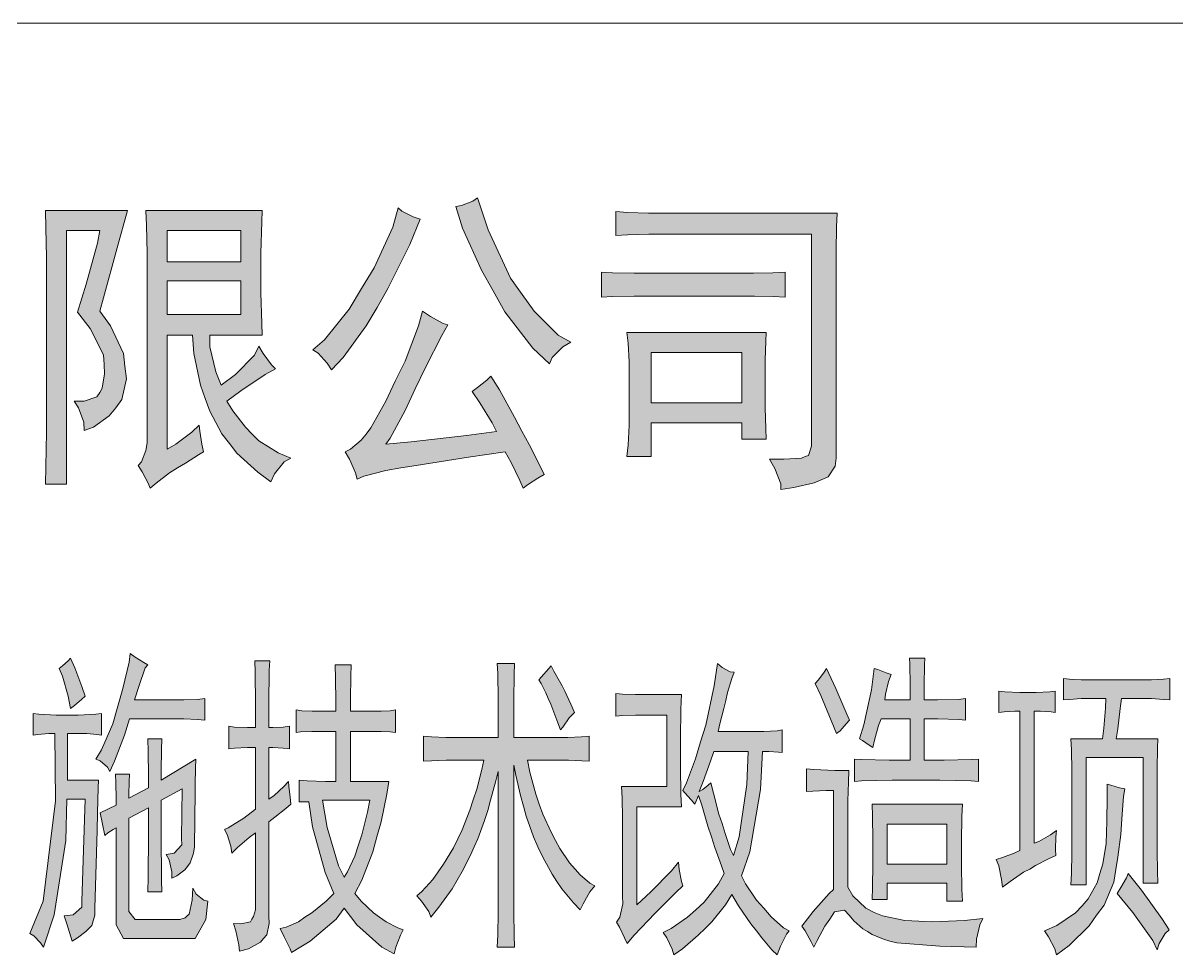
# Model space of a CAD drawing. Header units: millimetres. Extents: x 0 to 207, y 0 to 293.
# Drawn here: x 128.71 to 139.89, y 256.02 to 265.05 of the extents above; entities that cross this region are included whole.
import ezdxf

# ---------------------------------------------------------------- set-up
doc = ezdxf.new("R2010")
doc.units = ezdxf.units.MM

msp = doc.modelspace()

# ---------------------------------------------------------------- hatches: boundary and pattern name
h = msp.add_hatch(color=0)
h.dxf.hatch_style = 2
h.paths.add_polyline_path([(132.55625, 263.151056), (132.457472, 262.907639), (132.245806, 262.480778), (132.139972, 262.297333), (132.034139, 262.117417), (131.811889, 261.8105), (131.699, 261.690556), (131.656667, 261.757583), (131.568472, 261.852833), (131.519083, 261.884583), (131.631972, 261.983361), (131.868333, 262.279694), (131.988278, 262.480778), (132.11175, 262.681861), (132.291667, 263.073444), (132.344583, 263.260417), (132.379861, 263.228667), (132.489222, 263.17575)])
h = msp.add_hatch(color=0)
h.dxf.hatch_style = 2
h.paths.add_polyline_path([(133.113639, 263.359194), (133.215944, 263.04875), (133.434667, 262.579556), (133.547556, 262.420806), (133.663972, 262.262056), (133.896806, 262.029222), (134.01675, 261.958667), (133.939139, 261.916333), (133.836833, 261.8105), (133.812139, 261.750528), (133.649861, 261.902222), (133.378222, 262.255), (133.265333, 262.456083), (133.152444, 262.657167), (132.969, 263.066389), (132.901972, 263.274528), (132.958417, 263.285111), (133.067778, 263.327444)])
h = msp.add_hatch(color=0)
h.dxf.hatch_style = 2
h.paths.add_polyline_path([(129.719917, 263.235722), (129.621139, 262.875889), (129.487083, 262.389056), (129.451806, 262.262056), (129.557639, 262.117417), (129.681111, 261.849306), (129.695222, 261.725833), (129.712861, 261.605889), (129.667, 261.404806), (129.607028, 261.323667), (129.543528, 261.246056), (129.391833, 261.136694), (129.300111, 261.104944), (129.296583, 261.186083), (129.247194, 261.323667), (129.204861, 261.387167), (129.300111, 261.387167), (129.423583, 261.4295), (129.451806, 261.471833), (129.4765, 261.514167), (129.497667, 261.65175), (129.494139, 261.743472), (129.487083, 261.838722), (129.360083, 262.092722), (129.236611, 262.251472), (129.321278, 262.523111), (129.430639, 262.918222), (129.451806, 263.041694), (129.130778, 263.041694), (129.130778, 260.582833), (128.926167, 260.582833), (128.929694, 260.752167), (128.93675, 261.087306), (128.93675, 261.253111), (128.93675, 262.674806), (128.93675, 262.784167), (128.929694, 263.066389), (128.926167, 263.235722)])
h = msp.add_hatch(color=0)
h.paths.add_polyline_path([(131.025194, 263.235722), (131.021667, 263.126361), (131.014611, 262.822972), (131.014611, 262.628944), (131.014611, 262.438444), (131.021667, 262.142111), (131.025194, 262.029222), (130.520722, 262.029222), (130.520722, 261.916333), (130.577167, 261.672917), (130.630083, 261.542389), (130.767667, 261.648222), (130.951111, 261.835194), (130.993444, 261.919861), (131.035778, 261.849306), (131.116917, 261.739944), (131.155722, 261.701139), (131.056944, 261.648222), (130.820583, 261.489472), (130.683, 261.387167), (130.742972, 261.295444), (130.866444, 261.136694), (130.929944, 261.069667), (130.993444, 261.002639), (131.180417, 260.886222), (131.303889, 260.836833), (131.240389, 260.801556), (131.145139, 260.685139), (131.109861, 260.607528), (130.982861, 260.69925), (130.781778, 260.882694), (130.711222, 260.977944), (130.637139, 261.073194), (130.520722, 261.291917), (130.474861, 261.415389), (130.429, 261.542389), (130.3655, 261.849306), (130.351389, 262.029222), (130.104444, 262.029222), (130.104444, 260.9215), (130.189111, 260.970889), (130.344333, 261.087306), (130.414889, 261.154333), (130.421944, 261.097889), (130.443111, 260.970889), (130.457222, 260.896806), (130.407833, 260.868583), (130.284361, 260.787444), (130.20675, 260.741583), (130.129139, 260.692194), (129.998611, 260.593417), (129.942167, 260.544028), (129.921, 260.593417), (129.864556, 260.702778), (129.82575, 260.766278), (129.8575, 260.801556), (129.899833, 260.910917), (129.910417, 260.985), (129.910417, 262.6995), (129.910417, 262.822972), (129.906889, 263.091083), (129.899833, 263.235722)])
h.paths.add_polyline_path([(130.820583, 262.226778), (130.820583, 262.554861), (130.104444, 262.554861), (130.104444, 262.226778)])
h.paths.add_polyline_path([(130.820583, 262.738306), (130.820583, 263.041694), (130.104444, 263.041694), (130.104444, 262.738306)])
h = msp.add_hatch(color=0)
h.dxf.hatch_style = 2
h.paths.add_polyline_path([(136.599083, 263.211028), (136.592028, 263.076972), (136.5885, 262.840611), (136.5885, 262.738306), (136.5885, 260.836833), (136.581444, 260.759222), (136.510889, 260.653389), (136.443861, 260.625167), (136.376833, 260.596944), (136.179278, 260.551083), (136.052278, 260.533444), (136.052278, 260.586361), (135.995833, 260.734528), (135.942917, 260.82625), (136.084028, 260.82625), (136.253361, 260.836833), (136.288639, 260.850944), (136.320389, 260.861528), (136.352139, 260.95325), (136.352139, 261.030861), (136.352139, 263.006417), (134.874, 263.006417), (134.775222, 263.006417), (134.567083, 262.999361), (134.454194, 262.992306), (134.454194, 263.225139), (134.567083, 263.218083), (134.771694, 263.211028), (134.863417, 263.211028)])
h = msp.add_hatch(color=0)
h.dxf.hatch_style = 2
h.paths.add_polyline_path([(135.720667, 262.628944), (135.787694, 262.628944), (135.974667, 262.632472), (136.094611, 262.639528), (136.094611, 262.396111), (135.981722, 262.403167), (135.798278, 262.406694), (135.73125, 262.406694), (134.732889, 262.406694), (134.630583, 262.406694), (134.422444, 262.403167), (134.316611, 262.396111), (134.316611, 262.639528), (134.422444, 262.632472), (134.630583, 262.628944), (134.732889, 262.628944)])
h = msp.add_hatch(color=0)
h.dxf.hatch_style = 2
h.paths.add_polyline_path([(133.297083, 261.094361), (133.25475, 261.179028), (133.134806, 261.373056), (133.060722, 261.482417), (133.113639, 261.521222), (133.205361, 261.591778), (133.244167, 261.630583), (133.325306, 261.496528), (133.473472, 261.231944), (133.544028, 261.097889), (133.614583, 260.967361), (133.720417, 260.759222), (133.759222, 260.678083), (133.69925, 260.642806), (133.596944, 260.575778), (133.554611, 260.544028), (133.522861, 260.618111), (133.438194, 260.7945), (133.38175, 260.896806), (133.025444, 260.843889), (132.517444, 260.766278), (132.369278, 260.741583), (132.224639, 260.716889), (132.012972, 260.660444), (131.945944, 260.632222), (131.931833, 260.692194), (131.871861, 260.82625), (131.829528, 260.896806), (131.882444, 260.9215), (131.98475, 261.009694), (132.034139, 261.069667), (132.08, 261.129639), (132.224639, 261.387167), (132.316361, 261.581194), (132.411611, 261.775222), (132.542139, 262.117417), (132.580944, 262.262056), (132.658556, 262.209139), (132.782028, 262.142111), (132.824361, 262.128), (132.767917, 262.025694), (132.609167, 261.71525), (132.510389, 261.507111), (132.411611, 261.298972), (132.266972, 261.030861), (132.224639, 260.970889), (132.471583, 260.995583), (133.007806, 261.055556)])
h = msp.add_hatch(color=0)
h.paths.add_polyline_path([(135.911167, 262.053917), (135.907639, 261.96925), (135.900583, 261.785806), (135.900583, 261.690556), (135.900583, 261.422444), (135.900583, 261.323667), (135.907639, 261.122583), (135.911167, 261.020278), (135.674806, 261.020278), (135.674806, 261.179028), (134.796389, 261.179028), (134.796389, 260.850944), (134.560028, 260.850944), (134.574139, 260.960306), (134.584722, 261.154333), (134.584722, 261.239), (134.584722, 261.690556), (134.584722, 261.768167), (134.574139, 261.951611), (134.560028, 262.053917)])
h.paths.add_polyline_path([(135.674806, 261.373056), (135.674806, 261.859889), (134.796389, 261.859889), (134.796389, 261.373056)])
h = msp.add_hatch(color=0)
h.dxf.hatch_style = 2
h.paths.add_polyline_path([(129.169583, 258.896556), (129.211917, 258.804833), (129.278944, 258.621389), (129.310694, 258.529667), (129.275417, 258.497917), (129.208389, 258.437944), (129.169583, 258.409722), (129.144889, 258.529667), (129.091972, 258.723694), (129.060222, 258.797778), (129.091972, 258.822472), (129.144889, 258.871861)])
h = msp.add_hatch(color=0)
h.dxf.hatch_style = 2
h.paths.add_polyline_path([(129.917472, 258.833056), (129.892778, 258.804833), (129.832806, 258.631972), (129.790472, 258.494389), (130.199694, 258.494389), (130.266722, 258.494389), (130.400778, 258.497917), (130.471333, 258.504972), (130.471333, 258.296833), (130.400778, 258.303889), (130.266722, 258.310944), (130.199694, 258.310944), (129.741083, 258.310944), (129.691694, 258.152194), (129.596444, 257.898194), (129.550583, 257.799417), (129.525889, 257.84175), (129.455333, 257.901722), (129.413, 257.919361), (129.469444, 258.007556), (129.578806, 258.261556), (129.628194, 258.430889), (129.677583, 258.60375), (129.737556, 258.85775), (129.748139, 258.942417), (129.794, 258.907139), (129.878667, 258.854222)])
h = msp.add_hatch(color=0)
h.dxf.hatch_style = 2
h.paths.add_polyline_path([(137.121194, 258.737806), (137.0965, 258.670778), (137.068278, 258.547306), (137.061222, 258.494389), (137.308167, 258.494389), (137.308167, 258.639028), (137.304639, 258.840111), (137.301111, 258.896556), (137.449278, 258.896556), (137.44575, 258.833056), (137.442222, 258.631972), (137.442222, 258.494389), (137.57275, 258.494389), (137.773833, 258.497917), (137.844389, 258.504972), (137.844389, 258.296833), (137.777361, 258.303889), (137.576278, 258.310944), (137.442222, 258.310944), (137.442222, 257.908778), (137.63625, 257.908778), (137.897306, 257.915833), (137.967861, 257.919361), (137.967861, 257.700639), (137.897306, 257.707694), (137.593917, 257.71475), (137.361083, 257.71475), (137.131778, 257.71475), (136.835444, 257.707694), (136.768417, 257.700639), (136.768417, 257.919361), (136.835444, 257.915833), (137.103556, 257.908778), (137.308167, 257.908778), (137.308167, 258.310944), (137.025944, 258.310944), (137.00125, 258.243917), (136.962444, 258.102806), (136.944806, 258.03225), (136.909528, 258.053417), (136.846028, 258.099278), (136.814278, 258.116917), (136.856611, 258.250972), (136.930694, 258.589639), (136.958917, 258.797778), (136.994194, 258.787194), (137.075333, 258.755444)])
h = msp.add_hatch(color=0)
h.dxf.hatch_style = 2
h.paths.add_polyline_path([(131.282722, 257.700639), (131.28625, 257.658306), (131.296833, 257.548944), (131.303889, 257.481917), (131.2545, 257.439583), (131.148667, 257.354917), (131.092222, 257.312583), (131.092222, 256.398889), (131.09575, 256.324806), (131.071056, 256.215444), (131.039306, 256.180167), (131.011083, 256.144889), (130.894667, 256.081389), (130.806472, 256.056694), (130.799417, 256.120194), (130.771194, 256.25425), (130.750028, 256.324806), (130.820583, 256.321278), (130.912306, 256.342444), (130.926417, 256.367139), (130.944056, 256.395361), (130.961694, 256.458861), (130.961694, 256.497667), (130.961694, 257.203222), (130.901722, 257.160889), (130.788833, 257.062111), (130.732389, 257.009194), (130.721806, 257.076222), (130.686528, 257.189111), (130.661833, 257.2385), (130.697111, 257.252611), (130.848806, 257.347861), (130.961694, 257.432528), (130.961694, 258.03225), (130.884083, 258.03225), (130.757083, 258.025194), (130.704167, 258.018139), (130.704167, 258.236861), (130.757083, 258.229806), (130.884083, 258.226278), (130.961694, 258.226278), (130.961694, 258.445), (130.958167, 258.766028), (130.954639, 258.871861), (131.099278, 258.871861), (131.09575, 258.780139), (131.092222, 258.455583), (131.092222, 258.226278), (131.131028, 258.226278), (131.229806, 258.229806), (131.289778, 258.236861), (131.289778, 258.018139), (131.229806, 258.025194), (131.131028, 258.03225), (131.092222, 258.03225), (131.092222, 257.531306), (131.141611, 257.566583), (131.236861, 257.654778)])
h = msp.add_hatch(color=0)
h.paths.add_polyline_path([(131.385028, 257.71475), (131.462639, 257.707694), (131.639028, 257.700639), (131.741333, 257.700639), (131.741333, 258.187472), (131.575528, 258.187472), (131.5085, 258.187472), (131.399139, 258.183944), (131.356806, 258.176889), (131.356806, 258.395611), (131.409722, 258.388556), (131.512028, 258.385028), (131.561417, 258.385028), (131.741333, 258.385028), (131.741333, 258.47675), (131.737806, 258.699), (131.734278, 258.833056), (131.8895, 258.833056), (131.885972, 258.723694), (131.882444, 258.497917), (131.882444, 258.385028), (132.136444, 258.385028), (132.178778, 258.385028), (132.266972, 258.388556), (132.319889, 258.395611), (132.319889, 258.176889), (132.266972, 258.183944), (132.178778, 258.187472), (132.136444, 258.187472), (131.882444, 258.187472), (131.882444, 257.700639), (132.252861, 257.700639), (132.235222, 257.580694), (132.178778, 257.312583), (132.136444, 257.164417), (132.097639, 257.019778), (131.991806, 256.744611), (131.924778, 256.617611), (131.98475, 256.543528), (132.104694, 256.430639), (132.164667, 256.388306), (132.228167, 256.342444), (132.341056, 256.282472), (132.393972, 256.264833), (132.36575, 256.211917), (132.323417, 256.0955), (132.305778, 256.032), (132.185833, 256.0955), (131.942417, 256.314222), (131.822472, 256.472972), (131.744861, 256.367139), (131.490861, 256.155472), (131.310944, 256.046111), (131.296833, 256.081389), (131.240389, 256.197806), (131.201583, 256.278944), (131.258028, 256.289528), (131.377972, 256.342444), (131.441472, 256.388306), (131.5085, 256.430639), (131.646083, 256.543528), (131.720167, 256.617611), (131.6355, 256.818694), (131.515556, 257.263194), (131.480278, 257.506611), (131.385028, 257.506611)])
h.paths.add_polyline_path([(131.610806, 257.520722), (131.656667, 257.256139), (131.766028, 256.885722), (131.822472, 256.776361), (131.854222, 256.82575), (131.924778, 256.977444), (131.956528, 257.07975), (131.991806, 257.185583), (132.04825, 257.404306), (132.069417, 257.520722)])
h = msp.add_hatch(color=0)
h.dxf.hatch_style = 2
h.paths.add_polyline_path([(133.314722, 258.1275), (133.314722, 258.360333), (133.314722, 258.504972), (133.311194, 258.748389), (133.304139, 258.847167), (133.473472, 258.847167), (133.469944, 258.737806), (133.466417, 258.494389), (133.466417, 258.360333), (133.466417, 258.1275), (133.928556, 258.1275), (133.988528, 258.1275), (134.122583, 258.134556), (134.196667, 258.141611), (134.196667, 257.898194), (134.126111, 257.901722), (133.995583, 257.908778), (133.935611, 257.908778), (133.596944, 257.908778), (133.621639, 257.792361), (133.678083, 257.580694), (133.709833, 257.481917), (133.745111, 257.386667), (133.82625, 257.210278), (133.868583, 257.129139), (133.910917, 257.051528), (134.006167, 256.913944), (134.059083, 256.853972), (134.108472, 256.797528), (134.203722, 256.716389), (134.249583, 256.691694), (134.203722, 256.631722), (134.136694, 256.515306), (134.108472, 256.458861), (134.044972, 256.525889), (133.932083, 256.663472), (133.882694, 256.734028), (133.836833, 256.804583), (133.745111, 256.970389), (133.69925, 257.069167), (133.656917, 257.164417), (133.586361, 257.3655), (133.558139, 257.464278), (133.529917, 257.566583), (133.484056, 257.764139), (133.466417, 257.859389), (133.466417, 256.522361), (133.466417, 256.430639), (133.469944, 256.215444), (133.473472, 256.0955), (133.304139, 256.0955), (133.311194, 256.215444), (133.314722, 256.430639), (133.314722, 256.522361), (133.314722, 257.799417), (133.290028, 257.707694), (133.240639, 257.520722), (133.212417, 257.421944), (133.180667, 257.323167), (133.117167, 257.146778), (133.081889, 257.069167), (133.046611, 256.988028), (132.965472, 256.829278), (132.916083, 256.744611), (132.866694, 256.663472), (132.739694, 256.483556), (132.662083, 256.388306), (132.640917, 256.441222), (132.570361, 256.543528), (132.5245, 256.592917), (132.573889, 256.63525), (132.679722, 256.751667), (132.732639, 256.82575), (132.785556, 256.899833), (132.880806, 257.058583), (132.923139, 257.146778), (132.965472, 257.234972), (133.039556, 257.425472), (133.071306, 257.52425), (133.106583, 257.626556), (133.155972, 257.817056), (133.173611, 257.908778), (132.866694, 257.908778), (132.81025, 257.908778), (132.669139, 257.901722), (132.591528, 257.898194), (132.591528, 258.141611), (132.669139, 258.134556), (132.806722, 258.1275), (132.859639, 258.1275)])
h = msp.add_hatch(color=0)
h.dxf.hatch_style = 2
h.paths.add_polyline_path([(133.82625, 258.822472), (133.854472, 258.773083), (133.907389, 258.674306), (133.935611, 258.628444), (133.960306, 258.579056), (134.01675, 258.452056), (134.052028, 258.370917), (134.002639, 258.318), (133.939139, 258.229806), (133.917972, 258.201583), (133.882694, 258.296833), (133.822722, 258.452056), (133.798028, 258.504972), (133.776861, 258.561417), (133.731, 258.653139), (133.706306, 258.688417)])
h = msp.add_hatch(color=0)
h.paths.add_polyline_path([(135.671278, 256.786944), (135.710083, 256.709333), (135.815917, 256.550583), (135.89, 256.472972), (135.960556, 256.391833), (136.0805, 256.282472), (136.133417, 256.25425), (136.108722, 256.2225), (136.04875, 256.106083), (136.017, 256.021417), (135.967611, 256.070806), (135.868833, 256.187222), (135.815917, 256.25425), (135.763, 256.321278), (135.643056, 256.497667), (135.579556, 256.607028), (135.516056, 256.50825), (135.385528, 256.342444), (135.3185, 256.278944), (135.251472, 256.211917), (135.099778, 256.081389), (135.015111, 256.021417), (135.001, 256.077861), (134.948083, 256.187222), (134.912806, 256.240139), (134.990417, 256.278944), (135.149167, 256.388306), (135.230306, 256.458861), (135.311444, 256.532944), (135.449028, 256.709333), (135.505472, 256.811639), (135.47725, 256.885722), (135.41375, 257.062111), (135.382, 257.164417), (135.346722, 257.27025), (135.28675, 257.471333), (135.255, 257.566583), (135.219722, 257.481917), (135.184444, 257.52425), (135.124472, 257.591278), (135.103306, 257.615972), (135.138583, 257.690056), (135.226778, 257.922889), (135.276167, 258.085167), (135.325556, 258.247444), (135.406694, 258.628444), (135.438444, 258.847167), (135.484306, 258.808361), (135.561917, 258.766028), (135.600722, 258.7625), (135.579556, 258.699), (135.537222, 258.564944), (135.519583, 258.487333), (135.501944, 258.409722), (135.463139, 258.261556), (135.4455, 258.187472), (135.812389, 258.187472), (135.89, 258.187472), (136.017, 258.194528), (136.066389, 258.201583), (136.066389, 257.982861), (136.031111, 257.986389), (135.935861, 257.993444), (135.875889, 257.993444), (135.854722, 257.623028), (135.752417, 257.019778)])
h.paths.add_polyline_path([(135.262056, 257.605389), (135.297333, 257.623028), (135.35025, 257.665361), (135.374944, 257.690056), (135.399639, 257.58775), (135.452556, 257.386667), (135.484306, 257.294944), (135.512528, 257.199694), (135.565444, 257.044472), (135.593667, 256.9845), (135.650111, 257.164417), (135.724194, 257.672417), (135.738306, 257.993444), (135.403167, 257.993444), (135.371417, 257.898194), (135.300861, 257.700639)])
h = msp.add_hatch(color=0)
h.dxf.hatch_style = 2
h.paths.add_polyline_path([(136.719028, 258.296833), (136.687278, 258.261556), (136.627306, 258.194528), (136.592028, 258.166306), (136.542639, 258.293306), (136.440333, 258.536722), (136.387417, 258.653139), (136.419167, 258.688417), (136.472083, 258.7625), (136.496778, 258.797778), (136.584972, 258.60375), (136.694333, 258.353278)])
h = msp.add_hatch(color=0)
h.dxf.hatch_style = 2
h.paths.add_polyline_path([(139.590639, 258.688417), (139.647083, 258.688417), (139.7635, 258.695472), (139.823472, 258.699), (139.823472, 258.494389), (139.7635, 258.497917), (139.647083, 258.504972), (139.590639, 258.504972), (139.354278, 258.504972), (139.343694, 258.409722), (139.319, 258.212167), (139.304889, 258.116917), (139.707056, 258.116917), (139.703528, 258.025194), (139.7, 257.824111), (139.7, 257.71475), (139.7, 257.104444), (139.7, 257.026833), (139.703528, 256.832806), (139.707056, 256.716389), (139.565944, 256.716389), (139.565944, 257.933472), (139.012083, 257.933472), (139.012083, 256.702278), (138.863917, 256.702278), (138.870972, 256.811639), (138.8745, 257.009194), (138.8745, 257.093861), (138.8745, 257.71475), (138.8745, 257.806472), (138.870972, 258.007556), (138.863917, 258.116917), (139.170833, 258.116917), (139.184944, 258.219222), (139.199056, 258.41325), (139.202583, 258.504972), (139.019139, 258.504972), (138.962694, 258.504972), (138.849806, 258.497917), (138.793361, 258.494389), (138.793361, 258.699), (138.849806, 258.695472), (138.962694, 258.688417), (139.019139, 258.688417)])
h = msp.add_hatch(color=0)
h.dxf.hatch_style = 2
h.paths.add_polyline_path([(135.089194, 258.543778), (135.085667, 258.402667), (135.082139, 258.120444), (135.082139, 257.982861), (135.082139, 257.84175), (135.085667, 257.580694), (135.089194, 257.457222), (134.658806, 257.457222), (134.658806, 256.50825), (134.792861, 256.631722), (134.993944, 256.836333), (135.060972, 256.921), (135.068028, 256.850444), (135.089194, 256.734028), (135.103306, 256.691694), (135.03275, 256.624667), (134.898694, 256.490611), (134.831667, 256.423583), (134.768167, 256.356556), (134.630583, 256.211917), (134.563556, 256.130778), (134.538861, 256.187222), (134.489472, 256.289528), (134.46125, 256.338917), (134.493, 256.388306), (134.521222, 256.515306), (134.517694, 256.592917), (134.517694, 257.263194), (134.517694, 257.347861), (134.514167, 257.541889), (134.510639, 257.654778), (134.948083, 257.654778), (134.948083, 258.346222), (134.708194, 258.346222), (134.644694, 258.346222), (134.517694, 258.342694), (134.454194, 258.335639), (134.454194, 258.554361), (134.517694, 258.547306), (134.644694, 258.543778), (134.708194, 258.543778)])
h = msp.add_hatch(color=0)
h.dxf.hatch_style = 2
h.paths.add_polyline_path([(138.719278, 256.9845), (138.648722, 256.95275), (138.521722, 256.88925), (138.465278, 256.853972), (138.405306, 256.822222), (138.274778, 256.734028), (138.200694, 256.677583), (138.193639, 256.751667), (138.165417, 256.885722), (138.140722, 256.945694), (138.200694, 256.966861), (138.313583, 257.009194), (138.370028, 257.033889), (138.370028, 258.385028), (138.320639, 258.385028), (138.218333, 258.377972), (138.165417, 258.370917), (138.165417, 258.579056), (138.225389, 258.572), (138.370028, 258.564944), (138.447639, 258.564944), (138.528778, 258.564944), (138.659306, 258.572), (138.712222, 258.579056), (138.712222, 258.370917), (138.673417, 258.377972), (138.571111, 258.385028), (138.507611, 258.385028), (138.507611, 257.104444), (138.553472, 257.122083), (138.666361, 257.185583), (138.726333, 257.227917), (138.719278, 257.164417), (138.71575, 257.044472)])
h = msp.add_hatch(color=0)
h.dxf.hatch_style = 2
h.paths.add_polyline_path([(129.469444, 258.152194), (129.423583, 258.15925), (129.328333, 258.166306), (129.278944, 258.166306), (129.141361, 258.166306), (129.141361, 257.71475), (129.441222, 257.71475), (129.437694, 257.640667), (129.430639, 257.39725), (129.427111, 257.227917), (129.405944, 256.472972), (129.405944, 256.405944), (129.374194, 256.307167), (129.345972, 256.278944), (129.31775, 256.247194), (129.236611, 256.187222), (129.183694, 256.155472), (129.173111, 256.197806), (129.134306, 256.321278), (129.106083, 256.398889), (129.194278, 256.409472), (129.278944, 256.483556), (129.278944, 256.543528), (129.310694, 257.531306), (129.134306, 257.531306), (129.123722, 257.129139), (129.010833, 256.409472), (128.908528, 256.0955), (128.876778, 256.137833), (128.813278, 256.204861), (128.774472, 256.229556), (128.905, 256.543528), (129.024944, 257.513667), (129.017889, 258.166306), (128.957917, 258.166306), (128.852083, 258.15925), (128.806222, 258.152194), (128.806222, 258.360333), (128.862667, 258.353278), (129.028472, 258.346222), (129.134306, 258.346222), (129.243667, 258.346222), (129.413, 258.353278), (129.469444, 258.360333)])
h = msp.add_hatch(color=0)
h.dxf.hatch_style = 2
h.paths.add_polyline_path([(129.610556, 257.471333), (129.610556, 257.538361), (129.607028, 257.690056), (129.6035, 257.774722), (129.741083, 257.774722), (129.737556, 257.697111), (129.734028, 257.580694), (129.734028, 257.541889), (129.924528, 257.640667), (129.924528, 257.757083), (129.921, 257.993444), (129.917472, 258.116917), (130.055056, 258.116917), (130.051528, 258.007556), (130.048, 257.806472), (130.048, 257.71475), (130.383139, 257.919361), (130.379611, 257.831167), (130.376083, 257.672417), (130.376083, 257.605389), (130.369028, 257.069167), (130.361972, 257.009194), (130.330222, 256.913944), (130.302, 256.878667), (130.277306, 256.846917), (130.199694, 256.786944), (130.150306, 256.765778), (130.150306, 256.82575), (130.125611, 256.942167), (130.097389, 256.995083), (130.175, 257.009194), (130.249083, 257.086806), (130.245556, 257.153833), (130.252611, 257.630083), (130.048, 257.520722), (130.048, 257.189111), (130.051528, 256.744611), (130.055056, 256.631722), (129.917472, 256.631722), (129.921, 256.776361), (129.924528, 257.185583), (129.924528, 257.446639), (129.734028, 257.347861), (129.734028, 256.522361), (129.734028, 256.441222), (129.794, 256.363611), (129.8575, 256.363611), (130.192639, 256.363611), (130.227917, 256.363611), (130.280833, 256.38125), (130.298472, 256.398889), (130.319639, 256.416528), (130.347861, 256.550583), (130.354917, 256.667), (130.386667, 256.610556), (130.46075, 256.550583), (130.499556, 256.543528), (130.481917, 256.363611), (130.376083, 256.180167), (130.287889, 256.180167), (129.755194, 256.180167), (129.681111, 256.180167), (129.610556, 256.314222), (129.610556, 256.448278), (129.610556, 257.252611), (129.582333, 257.2385), (129.529417, 257.203222), (129.501194, 257.178528), (129.455333, 257.39725)])
h = msp.add_hatch(color=0)
h.dxf.hatch_style = 2
h.paths.add_polyline_path([(136.256889, 256.300111), (136.36625, 256.441222), (136.521472, 256.617611), (136.563806, 256.656417), (136.563806, 257.615972), (136.49325, 257.615972), (136.362722, 257.608917), (136.30275, 257.605389), (136.30275, 257.824111), (136.373306, 257.817056), (136.577917, 257.81), (136.711972, 257.81), (136.708444, 257.697111), (136.701389, 257.513667), (136.701389, 257.446639), (136.701389, 256.677583), (136.750778, 256.592917), (136.877778, 256.472972), (136.958917, 256.434167), (137.040056, 256.398889), (137.25525, 256.356556), (137.389306, 256.3495), (137.523361, 256.342444), (137.833806, 256.356556), (138.010194, 256.374194), (137.981972, 256.314222), (137.950222, 256.173111), (137.946694, 256.0955), (137.593917, 256.106083), (137.177639, 256.137833), (137.110611, 256.155472), (137.047111, 256.173111), (136.93775, 256.218972), (136.891889, 256.247194), (136.849556, 256.275417), (136.761361, 256.353028), (136.7155, 256.405944), (136.669639, 256.455333), (136.574389, 256.437694), (136.528528, 256.367139), (136.479139, 256.300111), (136.405056, 256.162528), (136.373306, 256.0955), (136.348611, 256.148417), (136.288639, 256.25425)])
h = msp.add_hatch(color=0)
h.dxf.hatch_style = 2
h.paths.add_polyline_path([(139.386028, 257.630083), (139.375444, 257.556), (139.361333, 257.386667), (139.354278, 257.287889), (139.347222, 257.189111), (139.319, 256.970389), (139.301361, 256.850444), (139.280194, 256.726972), (139.188472, 256.504722), (139.114389, 256.405944), (139.040306, 256.303639), (138.846278, 256.113139), (138.726333, 256.021417), (138.708694, 256.081389), (138.648722, 256.197806), (138.609917, 256.25425), (138.729861, 256.307167), (138.909778, 256.430639), (138.973278, 256.497667), (139.03325, 256.564694), (139.117917, 256.719917), (139.146139, 256.811639), (139.174361, 256.903361), (139.206111, 257.100917), (139.209639, 257.210278), (139.213167, 257.316111), (139.216694, 257.548944), (139.216694, 257.675944), (139.251972, 257.665361), (139.336639, 257.640667)])
h = msp.add_hatch(color=0)
h.paths.add_polyline_path([(137.812639, 257.481917), (137.809111, 257.361972), (137.805583, 257.122083), (137.805583, 257.009194), (137.805583, 256.892778), (137.809111, 256.659944), (137.812639, 256.543528), (137.660944, 256.543528), (137.660944, 256.716389), (137.082389, 256.716389), (137.082389, 256.557639), (136.93775, 256.557639), (136.941278, 256.674056), (136.944806, 256.903361), (136.944806, 257.019778), (136.944806, 257.136194), (136.941278, 257.3655), (136.93775, 257.481917)])
h.paths.add_polyline_path([(137.660944, 256.899833), (137.660944, 257.287889), (137.082389, 257.287889), (137.082389, 256.899833)])
h = msp.add_hatch(color=0)
h.dxf.hatch_style = 2
h.paths.add_polyline_path([(139.421306, 256.811639), (139.548306, 256.649361), (139.745861, 256.374194), (139.816417, 256.264833), (139.777611, 256.229556), (139.721167, 256.130778), (139.7, 256.070806), (139.657667, 256.162528), (139.463639, 256.434167), (139.311944, 256.617611), (139.347222, 256.674056), (139.403667, 256.769306)])

# ---------------------------------------------------------------- linework, layer by layer
at = {"color": 0, "lineweight": 0}
msp.add_lwpolyline([(77.840417, 265.052528), (201.9935, 265.052528)], dxfattribs=at)
for points in [[(132.55625, 263.151056), (132.457472, 262.907639), (132.245806, 262.480778), (132.139972, 262.297333), (132.034139, 262.117417), (131.811889, 261.8105), (131.699, 261.690556), (131.656667, 261.757583), (131.568472, 261.852833), (131.519083, 261.884583), (131.631972, 261.983361), (131.868333, 262.279694), (131.988278, 262.480778), (132.11175, 262.681861), (132.291667, 263.073444), (132.344583, 263.260417), (132.379861, 263.228667), (132.489222, 263.17575)], [(133.113639, 263.359194), (133.215944, 263.04875), (133.434667, 262.579556), (133.547556, 262.420806), (133.663972, 262.262056), (133.896806, 262.029222), (134.01675, 261.958667), (133.939139, 261.916333), (133.836833, 261.8105), (133.812139, 261.750528), (133.649861, 261.902222), (133.378222, 262.255), (133.265333, 262.456083), (133.152444, 262.657167), (132.969, 263.066389), (132.901972, 263.274528), (132.958417, 263.285111), (133.067778, 263.327444)], [(129.719917, 263.235722), (129.621139, 262.875889), (129.487083, 262.389056), (129.451806, 262.262056), (129.557639, 262.117417), (129.681111, 261.849306), (129.695222, 261.725833), (129.712861, 261.605889), (129.667, 261.404806), (129.607028, 261.323667), (129.543528, 261.246056), (129.391833, 261.136694), (129.300111, 261.104944), (129.296583, 261.186083), (129.247194, 261.323667), (129.204861, 261.387167), (129.300111, 261.387167), (129.423583, 261.4295), (129.451806, 261.471833), (129.4765, 261.514167), (129.497667, 261.65175), (129.494139, 261.743472), (129.487083, 261.838722), (129.360083, 262.092722), (129.236611, 262.251472), (129.321278, 262.523111), (129.430639, 262.918222), (129.451806, 263.041694), (129.130778, 263.041694), (129.130778, 260.582833), (128.926167, 260.582833), (128.929694, 260.752167), (128.93675, 261.087306), (128.93675, 261.253111), (128.93675, 262.674806), (128.93675, 262.784167), (128.929694, 263.066389), (128.926167, 263.235722)], [(131.025194, 263.235722), (131.021667, 263.126361), (131.014611, 262.822972), (131.014611, 262.628944), (131.014611, 262.438444), (131.021667, 262.142111), (131.025194, 262.029222), (130.520722, 262.029222), (130.520722, 261.916333), (130.577167, 261.672917), (130.630083, 261.542389), (130.767667, 261.648222), (130.951111, 261.835194), (130.993444, 261.919861), (131.035778, 261.849306), (131.116917, 261.739944), (131.155722, 261.701139), (131.056944, 261.648222), (130.820583, 261.489472), (130.683, 261.387167), (130.742972, 261.295444), (130.866444, 261.136694), (130.929944, 261.069667), (130.993444, 261.002639), (131.180417, 260.886222), (131.303889, 260.836833), (131.240389, 260.801556), (131.145139, 260.685139), (131.109861, 260.607528), (130.982861, 260.69925), (130.781778, 260.882694), (130.711222, 260.977944), (130.637139, 261.073194), (130.520722, 261.291917), (130.474861, 261.415389), (130.429, 261.542389), (130.3655, 261.849306), (130.351389, 262.029222), (130.104444, 262.029222), (130.104444, 260.9215), (130.189111, 260.970889), (130.344333, 261.087306), (130.414889, 261.154333), (130.421944, 261.097889), (130.443111, 260.970889), (130.457222, 260.896806), (130.407833, 260.868583), (130.284361, 260.787444), (130.20675, 260.741583), (130.129139, 260.692194), (129.998611, 260.593417), (129.942167, 260.544028), (129.921, 260.593417), (129.864556, 260.702778), (129.82575, 260.766278), (129.8575, 260.801556), (129.899833, 260.910917), (129.910417, 260.985), (129.910417, 262.6995), (129.910417, 262.822972), (129.906889, 263.091083), (129.899833, 263.235722)], [(136.599083, 263.211028), (136.592028, 263.076972), (136.5885, 262.840611), (136.5885, 262.738306), (136.5885, 260.836833), (136.581444, 260.759222), (136.510889, 260.653389), (136.443861, 260.625167), (136.376833, 260.596944), (136.179278, 260.551083), (136.052278, 260.533444), (136.052278, 260.586361), (135.995833, 260.734528), (135.942917, 260.82625), (136.084028, 260.82625), (136.253361, 260.836833), (136.288639, 260.850944), (136.320389, 260.861528), (136.352139, 260.95325), (136.352139, 261.030861), (136.352139, 263.006417), (134.874, 263.006417), (134.775222, 263.006417), (134.567083, 262.999361), (134.454194, 262.992306), (134.454194, 263.225139), (134.567083, 263.218083), (134.771694, 263.211028), (134.863417, 263.211028)], [(130.820583, 262.738306), (130.820583, 263.041694), (130.104444, 263.041694), (130.104444, 262.738306)], [(135.720667, 262.628944), (135.787694, 262.628944), (135.974667, 262.632472), (136.094611, 262.639528), (136.094611, 262.396111), (135.981722, 262.403167), (135.798278, 262.406694), (135.73125, 262.406694), (134.732889, 262.406694), (134.630583, 262.406694), (134.422444, 262.403167), (134.316611, 262.396111), (134.316611, 262.639528), (134.422444, 262.632472), (134.630583, 262.628944), (134.732889, 262.628944)], [(130.820583, 262.226778), (130.820583, 262.554861), (130.104444, 262.554861), (130.104444, 262.226778)], [(133.297083, 261.094361), (133.25475, 261.179028), (133.134806, 261.373056), (133.060722, 261.482417), (133.113639, 261.521222), (133.205361, 261.591778), (133.244167, 261.630583), (133.325306, 261.496528), (133.473472, 261.231944), (133.544028, 261.097889), (133.614583, 260.967361), (133.720417, 260.759222), (133.759222, 260.678083), (133.69925, 260.642806), (133.596944, 260.575778), (133.554611, 260.544028), (133.522861, 260.618111), (133.438194, 260.7945), (133.38175, 260.896806), (133.025444, 260.843889), (132.517444, 260.766278), (132.369278, 260.741583), (132.224639, 260.716889), (132.012972, 260.660444), (131.945944, 260.632222), (131.931833, 260.692194), (131.871861, 260.82625), (131.829528, 260.896806), (131.882444, 260.9215), (131.98475, 261.009694), (132.034139, 261.069667), (132.08, 261.129639), (132.224639, 261.387167), (132.316361, 261.581194), (132.411611, 261.775222), (132.542139, 262.117417), (132.580944, 262.262056), (132.658556, 262.209139), (132.782028, 262.142111), (132.824361, 262.128), (132.767917, 262.025694), (132.609167, 261.71525), (132.510389, 261.507111), (132.411611, 261.298972), (132.266972, 261.030861), (132.224639, 260.970889), (132.471583, 260.995583), (133.007806, 261.055556)], [(135.911167, 262.053917), (135.907639, 261.96925), (135.900583, 261.785806), (135.900583, 261.690556), (135.900583, 261.422444), (135.900583, 261.323667), (135.907639, 261.122583), (135.911167, 261.020278), (135.674806, 261.020278), (135.674806, 261.179028), (134.796389, 261.179028), (134.796389, 260.850944), (134.560028, 260.850944), (134.574139, 260.960306), (134.584722, 261.154333), (134.584722, 261.239), (134.584722, 261.690556), (134.584722, 261.768167), (134.574139, 261.951611), (134.560028, 262.053917)], [(135.674806, 261.373056), (135.674806, 261.859889), (134.796389, 261.859889), (134.796389, 261.373056)], [(129.169583, 258.896556), (129.211917, 258.804833), (129.278944, 258.621389), (129.310694, 258.529667), (129.275417, 258.497917), (129.208389, 258.437944), (129.169583, 258.409722), (129.144889, 258.529667), (129.091972, 258.723694), (129.060222, 258.797778), (129.091972, 258.822472), (129.144889, 258.871861)], [(129.917472, 258.833056), (129.892778, 258.804833), (129.832806, 258.631972), (129.790472, 258.494389), (130.199694, 258.494389), (130.266722, 258.494389), (130.400778, 258.497917), (130.471333, 258.504972), (130.471333, 258.296833), (130.400778, 258.303889), (130.266722, 258.310944), (130.199694, 258.310944), (129.741083, 258.310944), (129.691694, 258.152194), (129.596444, 257.898194), (129.550583, 257.799417), (129.525889, 257.84175), (129.455333, 257.901722), (129.413, 257.919361), (129.469444, 258.007556), (129.578806, 258.261556), (129.628194, 258.430889), (129.677583, 258.60375), (129.737556, 258.85775), (129.748139, 258.942417), (129.794, 258.907139), (129.878667, 258.854222)], [(137.121194, 258.737806), (137.0965, 258.670778), (137.068278, 258.547306), (137.061222, 258.494389), (137.308167, 258.494389), (137.308167, 258.639028), (137.304639, 258.840111), (137.301111, 258.896556), (137.449278, 258.896556), (137.44575, 258.833056), (137.442222, 258.631972), (137.442222, 258.494389), (137.57275, 258.494389), (137.773833, 258.497917), (137.844389, 258.504972), (137.844389, 258.296833), (137.777361, 258.303889), (137.576278, 258.310944), (137.442222, 258.310944), (137.442222, 257.908778), (137.63625, 257.908778), (137.897306, 257.915833), (137.967861, 257.919361), (137.967861, 257.700639), (137.897306, 257.707694), (137.593917, 257.71475), (137.361083, 257.71475), (137.131778, 257.71475), (136.835444, 257.707694), (136.768417, 257.700639), (136.768417, 257.919361), (136.835444, 257.915833), (137.103556, 257.908778), (137.308167, 257.908778), (137.308167, 258.310944), (137.025944, 258.310944), (137.00125, 258.243917), (136.962444, 258.102806), (136.944806, 258.03225), (136.909528, 258.053417), (136.846028, 258.099278), (136.814278, 258.116917), (136.856611, 258.250972), (136.930694, 258.589639), (136.958917, 258.797778), (136.994194, 258.787194), (137.075333, 258.755444)], [(131.282722, 257.700639), (131.28625, 257.658306), (131.296833, 257.548944), (131.303889, 257.481917), (131.2545, 257.439583), (131.148667, 257.354917), (131.092222, 257.312583), (131.092222, 256.398889), (131.09575, 256.324806), (131.071056, 256.215444), (131.039306, 256.180167), (131.011083, 256.144889), (130.894667, 256.081389), (130.806472, 256.056694), (130.799417, 256.120194), (130.771194, 256.25425), (130.750028, 256.324806), (130.820583, 256.321278), (130.912306, 256.342444), (130.926417, 256.367139), (130.944056, 256.395361), (130.961694, 256.458861), (130.961694, 256.497667), (130.961694, 257.203222), (130.901722, 257.160889), (130.788833, 257.062111), (130.732389, 257.009194), (130.721806, 257.076222), (130.686528, 257.189111), (130.661833, 257.2385), (130.697111, 257.252611), (130.848806, 257.347861), (130.961694, 257.432528), (130.961694, 258.03225), (130.884083, 258.03225), (130.757083, 258.025194), (130.704167, 258.018139), (130.704167, 258.236861), (130.757083, 258.229806), (130.884083, 258.226278), (130.961694, 258.226278), (130.961694, 258.445), (130.958167, 258.766028), (130.954639, 258.871861), (131.099278, 258.871861), (131.09575, 258.780139), (131.092222, 258.455583), (131.092222, 258.226278), (131.131028, 258.226278), (131.229806, 258.229806), (131.289778, 258.236861), (131.289778, 258.018139), (131.229806, 258.025194), (131.131028, 258.03225), (131.092222, 258.03225), (131.092222, 257.531306), (131.141611, 257.566583), (131.236861, 257.654778)], [(131.385028, 257.71475), (131.462639, 257.707694), (131.639028, 257.700639), (131.741333, 257.700639), (131.741333, 258.187472), (131.575528, 258.187472), (131.5085, 258.187472), (131.399139, 258.183944), (131.356806, 258.176889), (131.356806, 258.395611), (131.409722, 258.388556), (131.512028, 258.385028), (131.561417, 258.385028), (131.741333, 258.385028), (131.741333, 258.47675), (131.737806, 258.699), (131.734278, 258.833056), (131.8895, 258.833056), (131.885972, 258.723694), (131.882444, 258.497917), (131.882444, 258.385028), (132.136444, 258.385028), (132.178778, 258.385028), (132.266972, 258.388556), (132.319889, 258.395611), (132.319889, 258.176889), (132.266972, 258.183944), (132.178778, 258.187472), (132.136444, 258.187472), (131.882444, 258.187472), (131.882444, 257.700639), (132.252861, 257.700639), (132.235222, 257.580694), (132.178778, 257.312583), (132.136444, 257.164417), (132.097639, 257.019778), (131.991806, 256.744611), (131.924778, 256.617611), (131.98475, 256.543528), (132.104694, 256.430639), (132.164667, 256.388306), (132.228167, 256.342444), (132.341056, 256.282472), (132.393972, 256.264833), (132.36575, 256.211917), (132.323417, 256.0955), (132.305778, 256.032), (132.185833, 256.0955), (131.942417, 256.314222), (131.822472, 256.472972), (131.744861, 256.367139), (131.490861, 256.155472), (131.310944, 256.046111), (131.296833, 256.081389), (131.240389, 256.197806), (131.201583, 256.278944), (131.258028, 256.289528), (131.377972, 256.342444), (131.441472, 256.388306), (131.5085, 256.430639), (131.646083, 256.543528), (131.720167, 256.617611), (131.6355, 256.818694), (131.515556, 257.263194), (131.480278, 257.506611), (131.385028, 257.506611)], [(133.314722, 258.1275), (133.314722, 258.360333), (133.314722, 258.504972), (133.311194, 258.748389), (133.304139, 258.847167), (133.473472, 258.847167), (133.469944, 258.737806), (133.466417, 258.494389), (133.466417, 258.360333), (133.466417, 258.1275), (133.928556, 258.1275), (133.988528, 258.1275), (134.122583, 258.134556), (134.196667, 258.141611), (134.196667, 257.898194), (134.126111, 257.901722), (133.995583, 257.908778), (133.935611, 257.908778), (133.596944, 257.908778), (133.621639, 257.792361), (133.678083, 257.580694), (133.709833, 257.481917), (133.745111, 257.386667), (133.82625, 257.210278), (133.868583, 257.129139), (133.910917, 257.051528), (134.006167, 256.913944), (134.059083, 256.853972), (134.108472, 256.797528), (134.203722, 256.716389), (134.249583, 256.691694), (134.203722, 256.631722), (134.136694, 256.515306), (134.108472, 256.458861), (134.044972, 256.525889), (133.932083, 256.663472), (133.882694, 256.734028), (133.836833, 256.804583), (133.745111, 256.970389), (133.69925, 257.069167), (133.656917, 257.164417), (133.586361, 257.3655), (133.558139, 257.464278), (133.529917, 257.566583), (133.484056, 257.764139), (133.466417, 257.859389), (133.466417, 256.522361), (133.466417, 256.430639), (133.469944, 256.215444), (133.473472, 256.0955), (133.304139, 256.0955), (133.311194, 256.215444), (133.314722, 256.430639), (133.314722, 256.522361), (133.314722, 257.799417), (133.290028, 257.707694), (133.240639, 257.520722), (133.212417, 257.421944), (133.180667, 257.323167), (133.117167, 257.146778), (133.081889, 257.069167), (133.046611, 256.988028), (132.965472, 256.829278), (132.916083, 256.744611), (132.866694, 256.663472), (132.739694, 256.483556), (132.662083, 256.388306), (132.640917, 256.441222), (132.570361, 256.543528), (132.5245, 256.592917), (132.573889, 256.63525), (132.679722, 256.751667), (132.732639, 256.82575), (132.785556, 256.899833), (132.880806, 257.058583), (132.923139, 257.146778), (132.965472, 257.234972), (133.039556, 257.425472), (133.071306, 257.52425), (133.106583, 257.626556), (133.155972, 257.817056), (133.173611, 257.908778), (132.866694, 257.908778), (132.81025, 257.908778), (132.669139, 257.901722), (132.591528, 257.898194), (132.591528, 258.141611), (132.669139, 258.134556), (132.806722, 258.1275), (132.859639, 258.1275)], [(133.82625, 258.822472), (133.854472, 258.773083), (133.907389, 258.674306), (133.935611, 258.628444), (133.960306, 258.579056), (134.01675, 258.452056), (134.052028, 258.370917), (134.002639, 258.318), (133.939139, 258.229806), (133.917972, 258.201583), (133.882694, 258.296833), (133.822722, 258.452056), (133.798028, 258.504972), (133.776861, 258.561417), (133.731, 258.653139), (133.706306, 258.688417)], [(135.671278, 256.786944), (135.710083, 256.709333), (135.815917, 256.550583), (135.89, 256.472972), (135.960556, 256.391833), (136.0805, 256.282472), (136.133417, 256.25425), (136.108722, 256.2225), (136.04875, 256.106083), (136.017, 256.021417), (135.967611, 256.070806), (135.868833, 256.187222), (135.815917, 256.25425), (135.763, 256.321278), (135.643056, 256.497667), (135.579556, 256.607028), (135.516056, 256.50825), (135.385528, 256.342444), (135.3185, 256.278944), (135.251472, 256.211917), (135.099778, 256.081389), (135.015111, 256.021417), (135.001, 256.077861), (134.948083, 256.187222), (134.912806, 256.240139), (134.990417, 256.278944), (135.149167, 256.388306), (135.230306, 256.458861), (135.311444, 256.532944), (135.449028, 256.709333), (135.505472, 256.811639), (135.47725, 256.885722), (135.41375, 257.062111), (135.382, 257.164417), (135.346722, 257.27025), (135.28675, 257.471333), (135.255, 257.566583), (135.219722, 257.481917), (135.184444, 257.52425), (135.124472, 257.591278), (135.103306, 257.615972), (135.138583, 257.690056), (135.226778, 257.922889), (135.276167, 258.085167), (135.325556, 258.247444), (135.406694, 258.628444), (135.438444, 258.847167), (135.484306, 258.808361), (135.561917, 258.766028), (135.600722, 258.7625), (135.579556, 258.699), (135.537222, 258.564944), (135.519583, 258.487333), (135.501944, 258.409722), (135.463139, 258.261556), (135.4455, 258.187472), (135.812389, 258.187472), (135.89, 258.187472), (136.017, 258.194528), (136.066389, 258.201583), (136.066389, 257.982861), (136.031111, 257.986389), (135.935861, 257.993444), (135.875889, 257.993444), (135.854722, 257.623028), (135.752417, 257.019778)], [(136.719028, 258.296833), (136.687278, 258.261556), (136.627306, 258.194528), (136.592028, 258.166306), (136.542639, 258.293306), (136.440333, 258.536722), (136.387417, 258.653139), (136.419167, 258.688417), (136.472083, 258.7625), (136.496778, 258.797778), (136.584972, 258.60375), (136.694333, 258.353278)], [(139.590639, 258.688417), (139.647083, 258.688417), (139.7635, 258.695472), (139.823472, 258.699), (139.823472, 258.494389), (139.7635, 258.497917), (139.647083, 258.504972), (139.590639, 258.504972), (139.354278, 258.504972), (139.343694, 258.409722), (139.319, 258.212167), (139.304889, 258.116917), (139.707056, 258.116917), (139.703528, 258.025194), (139.7, 257.824111), (139.7, 257.71475), (139.7, 257.104444), (139.7, 257.026833), (139.703528, 256.832806), (139.707056, 256.716389), (139.565944, 256.716389), (139.565944, 257.933472), (139.012083, 257.933472), (139.012083, 256.702278), (138.863917, 256.702278), (138.870972, 256.811639), (138.8745, 257.009194), (138.8745, 257.093861), (138.8745, 257.71475), (138.8745, 257.806472), (138.870972, 258.007556), (138.863917, 258.116917), (139.170833, 258.116917), (139.184944, 258.219222), (139.199056, 258.41325), (139.202583, 258.504972), (139.019139, 258.504972), (138.962694, 258.504972), (138.849806, 258.497917), (138.793361, 258.494389), (138.793361, 258.699), (138.849806, 258.695472), (138.962694, 258.688417), (139.019139, 258.688417)], [(135.089194, 258.543778), (135.085667, 258.402667), (135.082139, 258.120444), (135.082139, 257.982861), (135.082139, 257.84175), (135.085667, 257.580694), (135.089194, 257.457222), (134.658806, 257.457222), (134.658806, 256.50825), (134.792861, 256.631722), (134.993944, 256.836333), (135.060972, 256.921), (135.068028, 256.850444), (135.089194, 256.734028), (135.103306, 256.691694), (135.03275, 256.624667), (134.898694, 256.490611), (134.831667, 256.423583), (134.768167, 256.356556), (134.630583, 256.211917), (134.563556, 256.130778), (134.538861, 256.187222), (134.489472, 256.289528), (134.46125, 256.338917), (134.493, 256.388306), (134.521222, 256.515306), (134.517694, 256.592917), (134.517694, 257.263194), (134.517694, 257.347861), (134.514167, 257.541889), (134.510639, 257.654778), (134.948083, 257.654778), (134.948083, 258.346222), (134.708194, 258.346222), (134.644694, 258.346222), (134.517694, 258.342694), (134.454194, 258.335639), (134.454194, 258.554361), (134.517694, 258.547306), (134.644694, 258.543778), (134.708194, 258.543778)], [(138.719278, 256.9845), (138.648722, 256.95275), (138.521722, 256.88925), (138.465278, 256.853972), (138.405306, 256.822222), (138.274778, 256.734028), (138.200694, 256.677583), (138.193639, 256.751667), (138.165417, 256.885722), (138.140722, 256.945694), (138.200694, 256.966861), (138.313583, 257.009194), (138.370028, 257.033889), (138.370028, 258.385028), (138.320639, 258.385028), (138.218333, 258.377972), (138.165417, 258.370917), (138.165417, 258.579056), (138.225389, 258.572), (138.370028, 258.564944), (138.447639, 258.564944), (138.528778, 258.564944), (138.659306, 258.572), (138.712222, 258.579056), (138.712222, 258.370917), (138.673417, 258.377972), (138.571111, 258.385028), (138.507611, 258.385028), (138.507611, 257.104444), (138.553472, 257.122083), (138.666361, 257.185583), (138.726333, 257.227917), (138.719278, 257.164417), (138.71575, 257.044472)], [(129.469444, 258.152194), (129.423583, 258.15925), (129.328333, 258.166306), (129.278944, 258.166306), (129.141361, 258.166306), (129.141361, 257.71475), (129.441222, 257.71475), (129.437694, 257.640667), (129.430639, 257.39725), (129.427111, 257.227917), (129.405944, 256.472972), (129.405944, 256.405944), (129.374194, 256.307167), (129.345972, 256.278944), (129.31775, 256.247194), (129.236611, 256.187222), (129.183694, 256.155472), (129.173111, 256.197806), (129.134306, 256.321278), (129.106083, 256.398889), (129.194278, 256.409472), (129.278944, 256.483556), (129.278944, 256.543528), (129.310694, 257.531306), (129.134306, 257.531306), (129.123722, 257.129139), (129.010833, 256.409472), (128.908528, 256.0955), (128.876778, 256.137833), (128.813278, 256.204861), (128.774472, 256.229556), (128.905, 256.543528), (129.024944, 257.513667), (129.017889, 258.166306), (128.957917, 258.166306), (128.852083, 258.15925), (128.806222, 258.152194), (128.806222, 258.360333), (128.862667, 258.353278), (129.028472, 258.346222), (129.134306, 258.346222), (129.243667, 258.346222), (129.413, 258.353278), (129.469444, 258.360333)], [(129.610556, 257.471333), (129.610556, 257.538361), (129.607028, 257.690056), (129.6035, 257.774722), (129.741083, 257.774722), (129.737556, 257.697111), (129.734028, 257.580694), (129.734028, 257.541889), (129.924528, 257.640667), (129.924528, 257.757083), (129.921, 257.993444), (129.917472, 258.116917), (130.055056, 258.116917), (130.051528, 258.007556), (130.048, 257.806472), (130.048, 257.71475), (130.383139, 257.919361), (130.379611, 257.831167), (130.376083, 257.672417), (130.376083, 257.605389), (130.369028, 257.069167), (130.361972, 257.009194), (130.330222, 256.913944), (130.302, 256.878667), (130.277306, 256.846917), (130.199694, 256.786944), (130.150306, 256.765778), (130.150306, 256.82575), (130.125611, 256.942167), (130.097389, 256.995083), (130.175, 257.009194), (130.249083, 257.086806), (130.245556, 257.153833), (130.252611, 257.630083), (130.048, 257.520722), (130.048, 257.189111), (130.051528, 256.744611), (130.055056, 256.631722), (129.917472, 256.631722), (129.921, 256.776361), (129.924528, 257.185583), (129.924528, 257.446639), (129.734028, 257.347861), (129.734028, 256.522361), (129.734028, 256.441222), (129.794, 256.363611), (129.8575, 256.363611), (130.192639, 256.363611), (130.227917, 256.363611), (130.280833, 256.38125), (130.298472, 256.398889), (130.319639, 256.416528), (130.347861, 256.550583), (130.354917, 256.667), (130.386667, 256.610556), (130.46075, 256.550583), (130.499556, 256.543528), (130.481917, 256.363611), (130.376083, 256.180167), (130.287889, 256.180167), (129.755194, 256.180167), (129.681111, 256.180167), (129.610556, 256.314222), (129.610556, 256.448278), (129.610556, 257.252611), (129.582333, 257.2385), (129.529417, 257.203222), (129.501194, 257.178528), (129.455333, 257.39725)], [(135.262056, 257.605389), (135.297333, 257.623028), (135.35025, 257.665361), (135.374944, 257.690056), (135.399639, 257.58775), (135.452556, 257.386667), (135.484306, 257.294944), (135.512528, 257.199694), (135.565444, 257.044472), (135.593667, 256.9845), (135.650111, 257.164417), (135.724194, 257.672417), (135.738306, 257.993444), (135.403167, 257.993444), (135.371417, 257.898194), (135.300861, 257.700639)], [(136.256889, 256.300111), (136.36625, 256.441222), (136.521472, 256.617611), (136.563806, 256.656417), (136.563806, 257.615972), (136.49325, 257.615972), (136.362722, 257.608917), (136.30275, 257.605389), (136.30275, 257.824111), (136.373306, 257.817056), (136.577917, 257.81), (136.711972, 257.81), (136.708444, 257.697111), (136.701389, 257.513667), (136.701389, 257.446639), (136.701389, 256.677583), (136.750778, 256.592917), (136.877778, 256.472972), (136.958917, 256.434167), (137.040056, 256.398889), (137.25525, 256.356556), (137.389306, 256.3495), (137.523361, 256.342444), (137.833806, 256.356556), (138.010194, 256.374194), (137.981972, 256.314222), (137.950222, 256.173111), (137.946694, 256.0955), (137.593917, 256.106083), (137.177639, 256.137833), (137.110611, 256.155472), (137.047111, 256.173111), (136.93775, 256.218972), (136.891889, 256.247194), (136.849556, 256.275417), (136.761361, 256.353028), (136.7155, 256.405944), (136.669639, 256.455333), (136.574389, 256.437694), (136.528528, 256.367139), (136.479139, 256.300111), (136.405056, 256.162528), (136.373306, 256.0955), (136.348611, 256.148417), (136.288639, 256.25425)], [(139.386028, 257.630083), (139.375444, 257.556), (139.361333, 257.386667), (139.354278, 257.287889), (139.347222, 257.189111), (139.319, 256.970389), (139.301361, 256.850444), (139.280194, 256.726972), (139.188472, 256.504722), (139.114389, 256.405944), (139.040306, 256.303639), (138.846278, 256.113139), (138.726333, 256.021417), (138.708694, 256.081389), (138.648722, 256.197806), (138.609917, 256.25425), (138.729861, 256.307167), (138.909778, 256.430639), (138.973278, 256.497667), (139.03325, 256.564694), (139.117917, 256.719917), (139.146139, 256.811639), (139.174361, 256.903361), (139.206111, 257.100917), (139.209639, 257.210278), (139.213167, 257.316111), (139.216694, 257.548944), (139.216694, 257.675944), (139.251972, 257.665361), (139.336639, 257.640667)], [(131.610806, 257.520722), (131.656667, 257.256139), (131.766028, 256.885722), (131.822472, 256.776361), (131.854222, 256.82575), (131.924778, 256.977444), (131.956528, 257.07975), (131.991806, 257.185583), (132.04825, 257.404306), (132.069417, 257.520722)], [(137.812639, 257.481917), (137.809111, 257.361972), (137.805583, 257.122083), (137.805583, 257.009194), (137.805583, 256.892778), (137.809111, 256.659944), (137.812639, 256.543528), (137.660944, 256.543528), (137.660944, 256.716389), (137.082389, 256.716389), (137.082389, 256.557639), (136.93775, 256.557639), (136.941278, 256.674056), (136.944806, 256.903361), (136.944806, 257.019778), (136.944806, 257.136194), (136.941278, 257.3655), (136.93775, 257.481917)], [(137.660944, 256.899833), (137.660944, 257.287889), (137.082389, 257.287889), (137.082389, 256.899833)], [(139.421306, 256.811639), (139.548306, 256.649361), (139.745861, 256.374194), (139.816417, 256.264833), (139.777611, 256.229556), (139.721167, 256.130778), (139.7, 256.070806), (139.657667, 256.162528), (139.463639, 256.434167), (139.311944, 256.617611), (139.347222, 256.674056), (139.403667, 256.769306)]]:
    msp.add_lwpolyline(points, close=True, dxfattribs=at)

doc.saveas('drawing.dxf')
